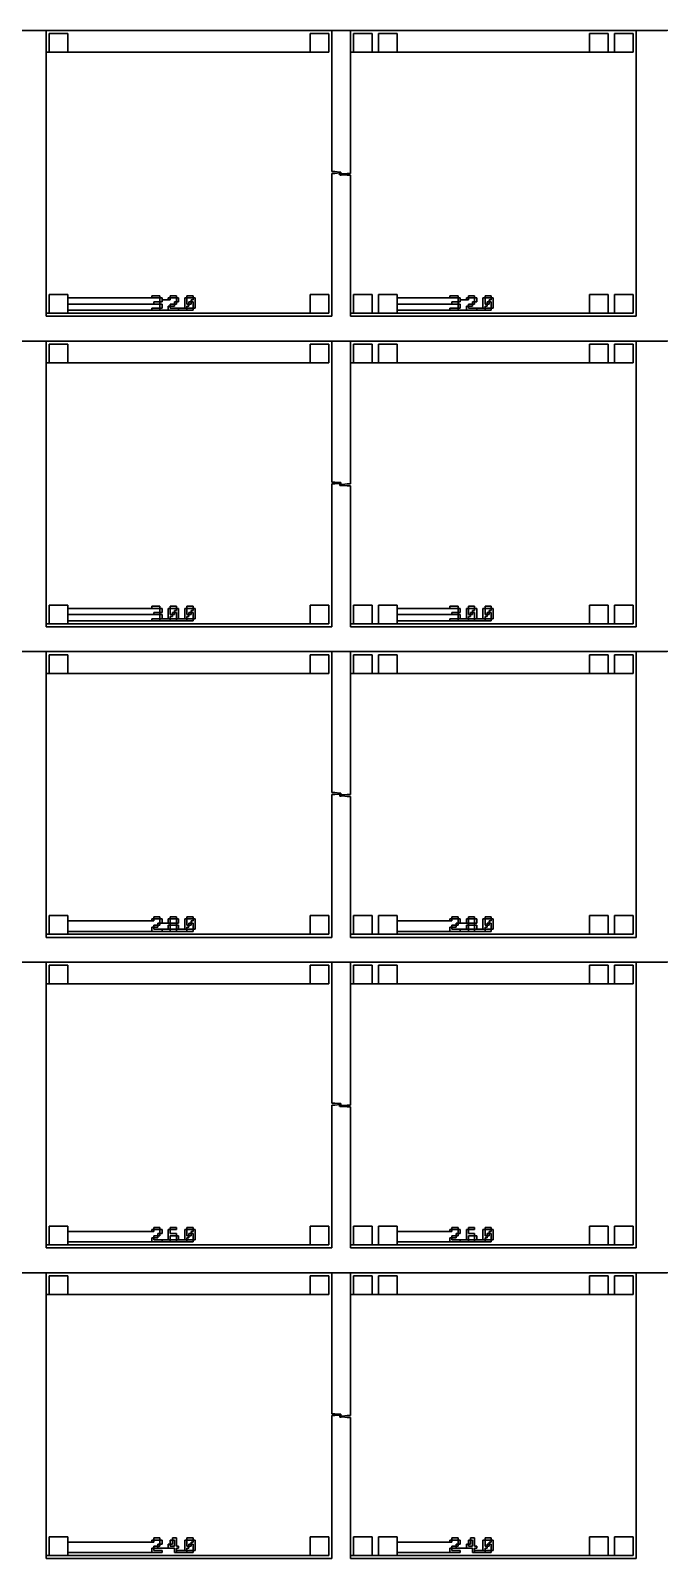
# Model space of a CAD drawing. Extents: x -10 to 10010, y -10 to 10010.
# Drawn here: x 2475 to 3488, y 5000 to 7460 of the extents above; entities that cross this region are included whole.
import ezdxf

# ---------------------------------------------------------------- set-up
doc = ezdxf.new("R2010")
doc.units = 0
for name, color, linetype in [('L100D0', 9, 'CONTINUOUS'), ('L5D0', 4, 'CONTINUOUS'), ('L6D0', 5, 'CONTINUOUS'), ('L7D0', 6, 'CONTINUOUS'), ('L8D0', 7, 'CONTINUOUS')]:
    doc.layers.add(name, color=color, linetype=linetype)

msp = doc.modelspace()

# ---------------------------------------------------------------- linework, layer by layer
at = {"layer": 'L100D0'}
for points in [[(8450, 7460), (1475, 7460)], [(2450, 7460), (2500, 7460), (2500, 7000), (2960, 7000), (2960, 7230), (2965, 7230), (2973, 7230.75), (2974.8, 7230.75), (2974.8, 7232.25), (2973, 7232.25), (2965, 7233), (2960, 7233), (2960, 7460), (2990, 7460), (2990, 7230), (2985, 7230), (2977, 7229.25), (2975.2, 7229.25), (2975.2, 7227.75), (2977, 7227.75), (2985, 7227), (2990, 7227), (2990, 7000), (3450, 7000), (3450, 7460), (3500, 7460)], [(8450, 6960), (1475, 6960)], [(2450, 6960), (2500, 6960), (2500, 6500), (2960, 6500), (2960, 6730), (2965, 6730), (2973, 6730.75), (2974.8, 6730.75), (2974.8, 6732.25), (2973, 6732.25), (2965, 6733), (2960, 6733), (2960, 6960), (2990, 6960), (2990, 6730), (2985, 6730), (2977, 6729.25), (2975.2, 6729.25), (2975.2, 6727.75), (2977, 6727.75), (2985, 6727), (2990, 6727), (2990, 6500), (3450, 6500), (3450, 6960), (3500, 6960)], [(8450, 6460), (1475, 6460)], [(2450, 6460), (2500, 6460), (2500, 6000), (2960, 6000), (2960, 6230), (2965, 6230), (2973, 6230.75), (2974.8, 6230.75), (2974.8, 6232.25), (2973, 6232.25), (2965, 6233), (2960, 6233), (2960, 6460), (2990, 6460), (2990, 6230), (2985, 6230), (2977, 6229.25), (2975.2, 6229.25), (2975.2, 6227.75), (2977, 6227.75), (2985, 6227), (2990, 6227), (2990, 6000), (3450, 6000), (3450, 6460), (3500, 6460)], [(8450, 5960), (1475, 5960)], [(2450, 5960), (2500, 5960), (2500, 5500), (2960, 5500), (2960, 5730), (2965, 5730), (2973, 5730.75), (2974.8, 5730.75), (2974.8, 5732.25), (2973, 5732.25), (2965, 5733), (2960, 5733), (2960, 5960), (2990, 5960), (2990, 5730), (2985, 5730), (2977, 5729.25), (2975.2, 5729.25), (2975.2, 5727.75), (2977, 5727.75), (2985, 5727), (2990, 5727), (2990, 5500), (3450, 5500), (3450, 5960), (3500, 5960)], [(8450, 5460), (1475, 5460)], [(2450, 5460), (2500, 5460), (2500, 5000), (2960, 5000), (2960, 5230), (2965, 5230), (2973, 5230.75), (2974.8, 5230.75), (2974.8, 5232.25), (2973, 5232.25), (2965, 5233), (2960, 5233), (2960, 5460), (2990, 5460), (2990, 5230), (2985, 5230), (2977, 5229.25), (2975.2, 5229.25), (2975.2, 5227.75), (2977, 5227.75), (2985, 5227), (2990, 5227), (2990, 5000), (3450, 5000), (3450, 5460), (3500, 5460)]]:
    msp.add_lwpolyline(points, dxfattribs=at)
for points in [[(2505, 7425), (2505, 7455), (2535, 7455), (2535, 7425)], [(2925, 7425), (2925, 7455), (2955, 7455), (2955, 7425)], [(2995, 7425), (2995, 7455), (3025, 7455), (3025, 7425)], [(3035, 7425), (3035, 7455), (3065, 7455), (3065, 7425)], [(3375, 7425), (3375, 7455), (3405, 7455), (3405, 7425)], [(3415, 7425), (3415, 7455), (3445, 7455), (3445, 7425)], [(2505, 7005), (2505, 7035), (2535, 7035), (2535, 7005)], [(2670, 7029.667), (2670, 7033), (2683.333, 7033), (2683.333, 7029.667)], [(2670, 7009.667), (2670, 7013), (2683.333, 7013), (2683.333, 7009.667)], [(2673.333, 7019.667), (2673.333, 7023), (2683.333, 7023), (2683.333, 7019.667)], [(2683.333, 7023), (2683.333, 7029.667), (2686.667, 7029.667), (2686.667, 7023)], [(2683.333, 7013), (2683.333, 7019.667), (2686.667, 7019.667), (2686.667, 7013)], [(2696.667, 7026.333), (2696.667, 7029.667), (2700, 7029.667), (2700, 7026.333)], [(2696.667, 7009.667), (2696.667, 7016.333), (2700, 7016.333), (2700, 7013), (2713.333, 7013), (2713.333, 7009.667)], [(2700, 7029.667), (2700, 7033), (2710, 7033), (2710, 7029.667)], [(2700, 7016.333), (2700, 7019.667), (2706.667, 7019.667), (2706.667, 7016.333)], [(2706.667, 7019.667), (2706.667, 7023), (2710, 7023), (2710, 7019.667)], [(2710, 7023), (2710, 7029.667), (2713.333, 7029.667), (2713.333, 7023)], [(2723.333, 7013), (2723.333, 7029.667), (2726.667, 7029.667), (2726.667, 7019.667), (2730, 7019.667), (2730, 7016.333), (2726.667, 7016.333), (2726.667, 7013)], [(2726.667, 7029.667), (2726.667, 7033), (2736.667, 7033), (2736.667, 7029.667)], [(2726.667, 7009.667), (2726.667, 7013), (2736.667, 7013), (2736.667, 7009.667)], [(2730, 7019.667), (2730, 7023), (2733.333, 7023), (2733.333, 7019.667)], [(2736.667, 7013), (2736.667, 7023), (2733.333, 7023), (2733.333, 7026.333), (2736.667, 7026.333), (2736.667, 7029.667), (2740, 7029.667), (2740, 7013)], [(2925, 7005), (2925, 7035), (2955, 7035), (2955, 7005)], [(2995, 7005), (2995, 7035), (3025, 7035), (3025, 7005)], [(3035, 7005), (3035, 7035), (3065, 7035), (3065, 7005)], [(3150, 7029.667), (3150, 7033), (3163.333, 7033), (3163.333, 7029.667)], [(3150, 7009.667), (3150, 7013), (3163.333, 7013), (3163.333, 7009.667)], [(3153.333, 7019.667), (3153.333, 7023), (3163.333, 7023), (3163.333, 7019.667)], [(3163.333, 7023), (3163.333, 7029.667), (3166.667, 7029.667), (3166.667, 7023)], [(3163.333, 7013), (3163.333, 7019.667), (3166.667, 7019.667), (3166.667, 7013)], [(3176.667, 7026.333), (3176.667, 7029.667), (3180, 7029.667), (3180, 7026.333)], [(3176.667, 7009.667), (3176.667, 7016.333), (3180, 7016.333), (3180, 7013), (3193.333, 7013), (3193.333, 7009.667)], [(3180, 7029.667), (3180, 7033), (3190, 7033), (3190, 7029.667)], [(3180, 7016.333), (3180, 7019.667), (3186.667, 7019.667), (3186.667, 7016.333)], [(3186.667, 7019.667), (3186.667, 7023), (3190, 7023), (3190, 7019.667)], [(3190, 7023), (3190, 7029.667), (3193.333, 7029.667), (3193.333, 7023)], [(3203.333, 7013), (3203.333, 7029.667), (3206.667, 7029.667), (3206.667, 7019.667), (3210, 7019.667), (3210, 7016.333), (3206.667, 7016.333), (3206.667, 7013)], [(3206.667, 7029.667), (3206.667, 7033), (3216.667, 7033), (3216.667, 7029.667)], [(3206.667, 7009.667), (3206.667, 7013), (3216.667, 7013), (3216.667, 7009.667)], [(3210, 7019.667), (3210, 7023), (3213.333, 7023), (3213.333, 7019.667)], [(3216.667, 7013), (3216.667, 7023), (3213.333, 7023), (3213.333, 7026.333), (3216.667, 7026.333), (3216.667, 7029.667), (3220, 7029.667), (3220, 7013)], [(3375, 7005), (3375, 7035), (3405, 7035), (3405, 7005)], [(3415, 7005), (3415, 7035), (3445, 7035), (3445, 7005)], [(2505, 6925), (2505, 6955), (2535, 6955), (2535, 6925)], [(2925, 6925), (2925, 6955), (2955, 6955), (2955, 6925)], [(2995, 6925), (2995, 6955), (3025, 6955), (3025, 6925)], [(3035, 6925), (3035, 6955), (3065, 6955), (3065, 6925)], [(3375, 6925), (3375, 6955), (3405, 6955), (3405, 6925)], [(3415, 6925), (3415, 6955), (3445, 6955), (3445, 6925)], [(2505, 6505), (2505, 6535), (2535, 6535), (2535, 6505)], [(2670, 6529.667), (2670, 6533), (2683.333, 6533), (2683.333, 6529.667)], [(2673.333, 6519.667), (2673.333, 6523), (2683.333, 6523), (2683.333, 6519.667)], [(2683.333, 6523), (2683.333, 6529.667), (2686.667, 6529.667), (2686.667, 6523)], [(2683.333, 6513), (2683.333, 6519.667), (2686.667, 6519.667), (2686.667, 6513)], [(2696.667, 6513), (2696.667, 6529.667), (2700, 6529.667), (2700, 6519.667), (2703.333, 6519.667), (2703.333, 6516.333), (2700, 6516.333), (2700, 6513)], [(2700, 6529.667), (2700, 6533), (2710, 6533), (2710, 6529.667)], [(2703.333, 6519.667), (2703.333, 6523), (2706.667, 6523), (2706.667, 6519.667)], [(2710, 6513), (2710, 6523), (2706.667, 6523), (2706.667, 6526.333), (2710, 6526.333), (2710, 6529.667), (2713.333, 6529.667), (2713.333, 6513)], [(2723.333, 6513), (2723.333, 6529.667), (2726.667, 6529.667), (2726.667, 6519.667), (2730, 6519.667), (2730, 6516.333), (2726.667, 6516.333), (2726.667, 6513)], [(2726.667, 6529.667), (2726.667, 6533), (2736.667, 6533), (2736.667, 6529.667)], [(2730, 6519.667), (2730, 6523), (2733.333, 6523), (2733.333, 6519.667)], [(2736.667, 6513), (2736.667, 6523), (2733.333, 6523), (2733.333, 6526.333), (2736.667, 6526.333), (2736.667, 6529.667), (2740, 6529.667), (2740, 6513)], [(2925, 6505), (2925, 6535), (2955, 6535), (2955, 6505)], [(2995, 6505), (2995, 6535), (3025, 6535), (3025, 6505)], [(3035, 6505), (3035, 6535), (3065, 6535), (3065, 6505)], [(3150, 6529.667), (3150, 6533), (3163.333, 6533), (3163.333, 6529.667)], [(3153.333, 6519.667), (3153.333, 6523), (3163.333, 6523), (3163.333, 6519.667)], [(3163.333, 6523), (3163.333, 6529.667), (3166.667, 6529.667), (3166.667, 6523)], [(3163.333, 6513), (3163.333, 6519.667), (3166.667, 6519.667), (3166.667, 6513)], [(3176.667, 6513), (3176.667, 6529.667), (3180, 6529.667), (3180, 6519.667), (3183.333, 6519.667), (3183.333, 6516.333), (3180, 6516.333), (3180, 6513)], [(3180, 6529.667), (3180, 6533), (3190, 6533), (3190, 6529.667)], [(3183.333, 6519.667), (3183.333, 6523), (3186.667, 6523), (3186.667, 6519.667)], [(3190, 6513), (3190, 6523), (3186.667, 6523), (3186.667, 6526.333), (3190, 6526.333), (3190, 6529.667), (3193.333, 6529.667), (3193.333, 6513)], [(3203.333, 6513), (3203.333, 6529.667), (3206.667, 6529.667), (3206.667, 6519.667), (3210, 6519.667), (3210, 6516.333), (3206.667, 6516.333), (3206.667, 6513)], [(3206.667, 6529.667), (3206.667, 6533), (3216.667, 6533), (3216.667, 6529.667)], [(3210, 6519.667), (3210, 6523), (3213.333, 6523), (3213.333, 6519.667)], [(3216.667, 6513), (3216.667, 6523), (3213.333, 6523), (3213.333, 6526.333), (3216.667, 6526.333), (3216.667, 6529.667), (3220, 6529.667), (3220, 6513)], [(3375, 6505), (3375, 6535), (3405, 6535), (3405, 6505)], [(3415, 6505), (3415, 6535), (3445, 6535), (3445, 6505)], [(2670, 6509.667), (2670, 6513), (2683.333, 6513), (2683.333, 6509.667)], [(2700, 6509.667), (2700, 6513), (2710, 6513), (2710, 6509.667)], [(2726.667, 6509.667), (2726.667, 6513), (2736.667, 6513), (2736.667, 6509.667)], [(3150, 6509.667), (3150, 6513), (3163.333, 6513), (3163.333, 6509.667)], [(3180, 6509.667), (3180, 6513), (3190, 6513), (3190, 6509.667)], [(3206.667, 6509.667), (3206.667, 6513), (3216.667, 6513), (3216.667, 6509.667)], [(2505, 6425), (2505, 6455), (2535, 6455), (2535, 6425)], [(2925, 6425), (2925, 6455), (2955, 6455), (2955, 6425)], [(2995, 6425), (2995, 6455), (3025, 6455), (3025, 6425)], [(3035, 6425), (3035, 6455), (3065, 6455), (3065, 6425)], [(3375, 6425), (3375, 6455), (3405, 6455), (3405, 6425)], [(3415, 6425), (3415, 6455), (3445, 6455), (3445, 6425)], [(2505, 6005), (2505, 6035), (2535, 6035), (2535, 6005)], [(2670, 6026.333), (2670, 6029.667), (2673.333, 6029.667), (2673.333, 6026.333)], [(2673.333, 6029.667), (2673.333, 6033), (2683.333, 6033), (2683.333, 6029.667)], [(2683.333, 6023), (2683.333, 6029.667), (2686.667, 6029.667), (2686.667, 6023)], [(2696.667, 6023), (2696.667, 6029.667), (2700, 6029.667), (2700, 6023)], [(2700, 6029.667), (2700, 6033), (2710, 6033), (2710, 6029.667)], [(2710, 6023), (2710, 6029.667), (2713.333, 6029.667), (2713.333, 6023)], [(2723.333, 6013), (2723.333, 6029.667), (2726.667, 6029.667), (2726.667, 6019.667), (2730, 6019.667), (2730, 6016.333), (2726.667, 6016.333), (2726.667, 6013)], [(2726.667, 6029.667), (2726.667, 6033), (2736.667, 6033), (2736.667, 6029.667)], [(2736.667, 6013), (2736.667, 6023), (2733.333, 6023), (2733.333, 6026.333), (2736.667, 6026.333), (2736.667, 6029.667), (2740, 6029.667), (2740, 6013)], [(2925, 6005), (2925, 6035), (2955, 6035), (2955, 6005)], [(2995, 6005), (2995, 6035), (3025, 6035), (3025, 6005)], [(3035, 6005), (3035, 6035), (3065, 6035), (3065, 6005)], [(3150, 6026.333), (3150, 6029.667), (3153.333, 6029.667), (3153.333, 6026.333)], [(3153.333, 6029.667), (3153.333, 6033), (3163.333, 6033), (3163.333, 6029.667)], [(3163.333, 6023), (3163.333, 6029.667), (3166.667, 6029.667), (3166.667, 6023)], [(3176.667, 6023), (3176.667, 6029.667), (3180, 6029.667), (3180, 6023)], [(3180, 6029.667), (3180, 6033), (3190, 6033), (3190, 6029.667)], [(3190, 6023), (3190, 6029.667), (3193.333, 6029.667), (3193.333, 6023)], [(3203.333, 6013), (3203.333, 6029.667), (3206.667, 6029.667), (3206.667, 6019.667), (3210, 6019.667), (3210, 6016.333), (3206.667, 6016.333), (3206.667, 6013)], [(3206.667, 6029.667), (3206.667, 6033), (3216.667, 6033), (3216.667, 6029.667)], [(3216.667, 6013), (3216.667, 6023), (3213.333, 6023), (3213.333, 6026.333), (3216.667, 6026.333), (3216.667, 6029.667), (3220, 6029.667), (3220, 6013)], [(3375, 6005), (3375, 6035), (3405, 6035), (3405, 6005)], [(3415, 6005), (3415, 6035), (3445, 6035), (3445, 6005)], [(2670, 6009.667), (2670, 6016.333), (2673.333, 6016.333), (2673.333, 6013), (2686.667, 6013), (2686.667, 6009.667)], [(2673.333, 6016.333), (2673.333, 6019.667), (2680, 6019.667), (2680, 6016.333)], [(2680, 6019.667), (2680, 6023), (2683.333, 6023), (2683.333, 6019.667)], [(2696.667, 6013), (2696.667, 6019.667), (2700, 6019.667), (2700, 6013)], [(2700, 6019.667), (2700, 6023), (2710, 6023), (2710, 6019.667)], [(2700, 6009.667), (2700, 6013), (2710, 6013), (2710, 6009.667)], [(2710, 6013), (2710, 6019.667), (2713.333, 6019.667), (2713.333, 6013)], [(2726.667, 6009.667), (2726.667, 6013), (2736.667, 6013), (2736.667, 6009.667)], [(2730, 6019.667), (2730, 6023), (2733.333, 6023), (2733.333, 6019.667)], [(3150, 6009.667), (3150, 6016.333), (3153.333, 6016.333), (3153.333, 6013), (3166.667, 6013), (3166.667, 6009.667)], [(3153.333, 6016.333), (3153.333, 6019.667), (3160, 6019.667), (3160, 6016.333)], [(3160, 6019.667), (3160, 6023), (3163.333, 6023), (3163.333, 6019.667)], [(3176.667, 6013), (3176.667, 6019.667), (3180, 6019.667), (3180, 6013)], [(3180, 6019.667), (3180, 6023), (3190, 6023), (3190, 6019.667)], [(3180, 6009.667), (3180, 6013), (3190, 6013), (3190, 6009.667)], [(3190, 6013), (3190, 6019.667), (3193.333, 6019.667), (3193.333, 6013)], [(3206.667, 6009.667), (3206.667, 6013), (3216.667, 6013), (3216.667, 6009.667)], [(3210, 6019.667), (3210, 6023), (3213.333, 6023), (3213.333, 6019.667)], [(2505, 5925), (2505, 5955), (2535, 5955), (2535, 5925)], [(2925, 5925), (2925, 5955), (2955, 5955), (2955, 5925)], [(2995, 5925), (2995, 5955), (3025, 5955), (3025, 5925)], [(3035, 5925), (3035, 5955), (3065, 5955), (3065, 5925)], [(3375, 5925), (3375, 5955), (3405, 5955), (3405, 5925)], [(3415, 5925), (3415, 5955), (3445, 5955), (3445, 5925)], [(2505, 5505), (2505, 5535), (2535, 5535), (2535, 5505)], [(2925, 5505), (2925, 5535), (2955, 5535), (2955, 5505)], [(2995, 5505), (2995, 5535), (3025, 5535), (3025, 5505)], [(3035, 5505), (3035, 5535), (3065, 5535), (3065, 5505)], [(3375, 5505), (3375, 5535), (3405, 5535), (3405, 5505)], [(3415, 5505), (3415, 5535), (3445, 5535), (3445, 5505)], [(2670, 5526.333), (2670, 5529.667), (2673.333, 5529.667), (2673.333, 5526.333)], [(2670, 5509.667), (2670, 5516.333), (2673.333, 5516.333), (2673.333, 5513), (2686.667, 5513), (2686.667, 5509.667)], [(2673.333, 5529.667), (2673.333, 5533), (2683.333, 5533), (2683.333, 5529.667)], [(2673.333, 5516.333), (2673.333, 5519.667), (2680, 5519.667), (2680, 5516.333)], [(2680, 5519.667), (2680, 5523), (2683.333, 5523), (2683.333, 5519.667)], [(2683.333, 5523), (2683.333, 5529.667), (2686.667, 5529.667), (2686.667, 5523)], [(2696.667, 5513), (2696.667, 5529.667), (2700, 5529.667), (2700, 5523), (2710, 5523), (2710, 5519.667), (2700, 5519.667), (2700, 5513)], [(2700, 5529.667), (2700, 5533), (2710, 5533), (2710, 5529.667)], [(2700, 5509.667), (2700, 5513), (2710, 5513), (2710, 5509.667)], [(2710, 5513), (2710, 5519.667), (2713.333, 5519.667), (2713.333, 5513)], [(2723.333, 5513), (2723.333, 5529.667), (2726.667, 5529.667), (2726.667, 5519.667), (2730, 5519.667), (2730, 5516.333), (2726.667, 5516.333), (2726.667, 5513)], [(2726.667, 5529.667), (2726.667, 5533), (2736.667, 5533), (2736.667, 5529.667)], [(2726.667, 5509.667), (2726.667, 5513), (2736.667, 5513), (2736.667, 5509.667)], [(2730, 5519.667), (2730, 5523), (2733.333, 5523), (2733.333, 5519.667)], [(2736.667, 5513), (2736.667, 5523), (2733.333, 5523), (2733.333, 5526.333), (2736.667, 5526.333), (2736.667, 5529.667), (2740, 5529.667), (2740, 5513)], [(3150, 5526.333), (3150, 5529.667), (3153.333, 5529.667), (3153.333, 5526.333)], [(3150, 5509.667), (3150, 5516.333), (3153.333, 5516.333), (3153.333, 5513), (3166.667, 5513), (3166.667, 5509.667)], [(3153.333, 5529.667), (3153.333, 5533), (3163.333, 5533), (3163.333, 5529.667)], [(3153.333, 5516.333), (3153.333, 5519.667), (3160, 5519.667), (3160, 5516.333)], [(3160, 5519.667), (3160, 5523), (3163.333, 5523), (3163.333, 5519.667)], [(3163.333, 5523), (3163.333, 5529.667), (3166.667, 5529.667), (3166.667, 5523)], [(3176.667, 5513), (3176.667, 5529.667), (3180, 5529.667), (3180, 5523), (3190, 5523), (3190, 5519.667), (3180, 5519.667), (3180, 5513)], [(3180, 5529.667), (3180, 5533), (3190, 5533), (3190, 5529.667)], [(3180, 5509.667), (3180, 5513), (3190, 5513), (3190, 5509.667)], [(3190, 5513), (3190, 5519.667), (3193.333, 5519.667), (3193.333, 5513)], [(3203.333, 5513), (3203.333, 5529.667), (3206.667, 5529.667), (3206.667, 5519.667), (3210, 5519.667), (3210, 5516.333), (3206.667, 5516.333), (3206.667, 5513)], [(3206.667, 5529.667), (3206.667, 5533), (3216.667, 5533), (3216.667, 5529.667)], [(3206.667, 5509.667), (3206.667, 5513), (3216.667, 5513), (3216.667, 5509.667)], [(3210, 5519.667), (3210, 5523), (3213.333, 5523), (3213.333, 5519.667)], [(3216.667, 5513), (3216.667, 5523), (3213.333, 5523), (3213.333, 5526.333), (3216.667, 5526.333), (3216.667, 5529.667), (3220, 5529.667), (3220, 5513)], [(2505, 5425), (2505, 5455), (2535, 5455), (2535, 5425)], [(2925, 5425), (2925, 5455), (2955, 5455), (2955, 5425)], [(2995, 5425), (2995, 5455), (3025, 5455), (3025, 5425)], [(3035, 5425), (3035, 5455), (3065, 5455), (3065, 5425)], [(3375, 5425), (3375, 5455), (3405, 5455), (3405, 5425)], [(3415, 5425), (3415, 5455), (3445, 5455), (3445, 5425)], [(2505, 5005), (2505, 5035), (2535, 5035), (2535, 5005)], [(2670, 5026.333), (2670, 5029.667), (2673.333, 5029.667), (2673.333, 5026.333)], [(2673.333, 5029.667), (2673.333, 5033), (2683.333, 5033), (2683.333, 5029.667)], [(2673.333, 5016.333), (2673.333, 5019.667), (2680, 5019.667), (2680, 5016.333)], [(2680, 5019.667), (2680, 5023), (2683.333, 5023), (2683.333, 5019.667)], [(2683.333, 5023), (2683.333, 5029.667), (2686.667, 5029.667), (2686.667, 5023)], [(2706.667, 5009.667), (2706.667, 5016.333), (2696.667, 5016.333), (2696.667, 5023), (2700, 5023), (2700, 5019.667), (2706.667, 5019.667), (2706.667, 5029.667), (2703.333, 5029.667), (2703.333, 5033), (2710, 5033), (2710, 5019.667), (2713.333, 5019.667), (2713.333, 5016.333), (2710, 5016.333), (2710, 5009.667)], [(2700, 5023), (2700, 5029.667), (2703.333, 5029.667), (2703.333, 5023)], [(2723.333, 5013), (2723.333, 5029.667), (2726.667, 5029.667), (2726.667, 5019.667), (2730, 5019.667), (2730, 5016.333), (2726.667, 5016.333), (2726.667, 5013)], [(2726.667, 5029.667), (2726.667, 5033), (2736.667, 5033), (2736.667, 5029.667)], [(2730, 5019.667), (2730, 5023), (2733.333, 5023), (2733.333, 5019.667)], [(2736.667, 5013), (2736.667, 5023), (2733.333, 5023), (2733.333, 5026.333), (2736.667, 5026.333), (2736.667, 5029.667), (2740, 5029.667), (2740, 5013)], [(2925, 5005), (2925, 5035), (2955, 5035), (2955, 5005)], [(2995, 5005), (2995, 5035), (3025, 5035), (3025, 5005)], [(3035, 5005), (3035, 5035), (3065, 5035), (3065, 5005)], [(3150, 5026.333), (3150, 5029.667), (3153.333, 5029.667), (3153.333, 5026.333)], [(3153.333, 5029.667), (3153.333, 5033), (3163.333, 5033), (3163.333, 5029.667)], [(3153.333, 5016.333), (3153.333, 5019.667), (3160, 5019.667), (3160, 5016.333)], [(3160, 5019.667), (3160, 5023), (3163.333, 5023), (3163.333, 5019.667)], [(3163.333, 5023), (3163.333, 5029.667), (3166.667, 5029.667), (3166.667, 5023)], [(3186.667, 5009.667), (3186.667, 5016.333), (3176.667, 5016.333), (3176.667, 5023), (3180, 5023), (3180, 5019.667), (3186.667, 5019.667), (3186.667, 5029.667), (3183.333, 5029.667), (3183.333, 5033), (3190, 5033), (3190, 5019.667), (3193.333, 5019.667), (3193.333, 5016.333), (3190, 5016.333), (3190, 5009.667)], [(3180, 5023), (3180, 5029.667), (3183.333, 5029.667), (3183.333, 5023)], [(3203.333, 5013), (3203.333, 5029.667), (3206.667, 5029.667), (3206.667, 5019.667), (3210, 5019.667), (3210, 5016.333), (3206.667, 5016.333), (3206.667, 5013)], [(3206.667, 5029.667), (3206.667, 5033), (3216.667, 5033), (3216.667, 5029.667)], [(3210, 5019.667), (3210, 5023), (3213.333, 5023), (3213.333, 5019.667)], [(3216.667, 5013), (3216.667, 5023), (3213.333, 5023), (3213.333, 5026.333), (3216.667, 5026.333), (3216.667, 5029.667), (3220, 5029.667), (3220, 5013)], [(3375, 5005), (3375, 5035), (3405, 5035), (3405, 5005)], [(3415, 5005), (3415, 5035), (3445, 5035), (3445, 5005)], [(2670, 5009.667), (2670, 5016.333), (2673.333, 5016.333), (2673.333, 5013), (2686.667, 5013), (2686.667, 5009.667)], [(2726.667, 5009.667), (2726.667, 5013), (2736.667, 5013), (2736.667, 5009.667)], [(3150, 5009.667), (3150, 5016.333), (3153.333, 5016.333), (3153.333, 5013), (3166.667, 5013), (3166.667, 5009.667)], [(3206.667, 5009.667), (3206.667, 5013), (3216.667, 5013), (3216.667, 5009.667)]]:
    msp.add_lwpolyline(points, close=True, dxfattribs=at)
at = {"layer": 'L5D0'}
for points in [[(2500, 7000), (2500, 7005), (2505, 7005), (2535, 7005), (2925, 7005), (2955, 7005), (2955, 7035), (2925, 7035), (2925, 7005), (2535, 7005), (2535, 7009.667), (2670, 7009.667), (2683.333, 7009.667), (2696.667, 7009.667), (2713.333, 7009.667), (2726.667, 7009.667), (2736.667, 7009.667), (2736.667, 7013), (2726.667, 7013), (2726.667, 7009.667), (2713.333, 7009.667), (2713.333, 7013), (2700, 7013), (2723.333, 7013), (2726.667, 7013), (2726.667, 7016.333), (2730, 7016.333), (2730, 7019.667), (2726.667, 7019.667), (2730, 7019.667), (2733.333, 7019.667), (2733.333, 7023), (2736.667, 7023), (2736.667, 7013), (2740, 7013), (2740, 7029.667), (2736.667, 7029.667), (2736.667, 7026.333), (2733.333, 7026.333), (2733.333, 7023), (2730, 7023), (2730, 7019.667), (2726.667, 7019.667), (2726.667, 7029.667), (2736.667, 7029.667), (2736.667, 7033), (2726.667, 7033), (2726.667, 7029.667), (2723.333, 7029.667), (2723.333, 7013), (2700, 7013), (2700, 7016.333), (2706.667, 7016.333), (2706.667, 7019.667), (2710, 7019.667), (2710, 7023), (2713.333, 7023), (2713.333, 7029.667), (2710, 7029.667), (2710, 7023), (2706.667, 7023), (2706.667, 7019.667), (2700, 7019.667), (2700, 7016.333), (2696.667, 7016.333), (2696.667, 7009.667), (2683.333, 7009.667), (2683.333, 7013), (2686.667, 7013), (2686.667, 7019.667), (2683.333, 7019.667), (2683.333, 7013), (2670, 7013), (2670, 7009.667), (2535, 7009.667), (2535, 7019.667), (2673.333, 7019.667), (2683.333, 7019.667), (2683.333, 7023), (2686.667, 7023), (2686.667, 7026.333), (2696.667, 7026.333), (2700, 7026.333), (2700, 7029.667), (2710, 7029.667), (2710, 7033), (2700, 7033), (2700, 7029.667), (2696.667, 7029.667), (2696.667, 7026.333), (2686.667, 7026.333), (2686.667, 7029.667), (2683.333, 7029.667), (2683.333, 7023), (2673.333, 7023), (2673.333, 7019.667), (2535, 7019.667), (2535, 7029.667), (2670, 7029.667), (2683.333, 7029.667), (2683.333, 7033), (2670, 7033), (2670, 7029.667), (2535, 7029.667), (2535, 7035), (2505, 7035), (2505, 7005), (2500, 7005), (2500, 7425), (2505, 7425), (2535, 7425), (2925, 7425), (2955, 7425), (2955, 7455), (2925, 7455), (2925, 7425), (2535, 7425), (2535, 7455), (2505, 7455), (2505, 7425), (2500, 7425), (2500, 7460), (2960, 7460), (2960, 7233), (2965, 7233), (2973, 7232.25), (2974.8, 7232.25), (2974.8, 7230.75), (2973, 7230.75), (2965, 7230), (2960, 7230), (2960, 7000)], [(2990, 7000), (2990, 7005), (2995, 7005), (3025, 7005), (3035, 7005), (3065, 7005), (3375, 7005), (3405, 7005), (3415, 7005), (3445, 7005), (3445, 7035), (3415, 7035), (3415, 7005), (3405, 7005), (3405, 7035), (3375, 7035), (3375, 7005), (3065, 7005), (3065, 7009.667), (3150, 7009.667), (3163.333, 7009.667), (3176.667, 7009.667), (3193.333, 7009.667), (3206.667, 7009.667), (3216.667, 7009.667), (3216.667, 7013), (3206.667, 7013), (3206.667, 7009.667), (3193.333, 7009.667), (3193.333, 7013), (3180, 7013), (3203.333, 7013), (3206.667, 7013), (3206.667, 7016.333), (3210, 7016.333), (3210, 7019.667), (3206.667, 7019.667), (3210, 7019.667), (3213.333, 7019.667), (3213.333, 7023), (3216.667, 7023), (3216.667, 7013), (3220, 7013), (3220, 7029.667), (3216.667, 7029.667), (3216.667, 7026.333), (3213.333, 7026.333), (3213.333, 7023), (3210, 7023), (3210, 7019.667), (3206.667, 7019.667), (3206.667, 7029.667), (3216.667, 7029.667), (3216.667, 7033), (3206.667, 7033), (3206.667, 7029.667), (3203.333, 7029.667), (3203.333, 7013), (3180, 7013), (3180, 7016.333), (3186.667, 7016.333), (3186.667, 7019.667), (3190, 7019.667), (3190, 7023), (3193.333, 7023), (3193.333, 7029.667), (3190, 7029.667), (3190, 7023), (3186.667, 7023), (3186.667, 7019.667), (3180, 7019.667), (3180, 7016.333), (3176.667, 7016.333), (3176.667, 7009.667), (3163.333, 7009.667), (3163.333, 7013), (3166.667, 7013), (3166.667, 7019.667), (3163.333, 7019.667), (3163.333, 7013), (3150, 7013), (3150, 7009.667), (3065, 7009.667), (3065, 7019.667), (3153.333, 7019.667), (3163.333, 7019.667), (3163.333, 7023), (3166.667, 7023), (3166.667, 7026.333), (3176.667, 7026.333), (3180, 7026.333), (3180, 7029.667), (3190, 7029.667), (3190, 7033), (3180, 7033), (3180, 7029.667), (3176.667, 7029.667), (3176.667, 7026.333), (3166.667, 7026.333), (3166.667, 7029.667), (3163.333, 7029.667), (3163.333, 7023), (3153.333, 7023), (3153.333, 7019.667), (3065, 7019.667), (3065, 7029.667), (3150, 7029.667), (3163.333, 7029.667), (3163.333, 7033), (3150, 7033), (3150, 7029.667), (3065, 7029.667), (3065, 7035), (3035, 7035), (3035, 7005), (3025, 7005), (3025, 7035), (2995, 7035), (2995, 7005), (2990, 7005), (2990, 7227), (2985, 7227), (2977, 7227.75), (2975.2, 7227.75), (2975.2, 7229.25), (2977, 7229.25), (2985, 7230), (2990, 7230), (2990, 7425), (2995, 7425), (3025, 7425), (3035, 7425), (3065, 7425), (3375, 7425), (3405, 7425), (3415, 7425), (3445, 7425), (3445, 7455), (3415, 7455), (3415, 7425), (3405, 7425), (3405, 7455), (3375, 7455), (3375, 7425), (3065, 7425), (3065, 7455), (3035, 7455), (3035, 7425), (3025, 7425), (3025, 7455), (2995, 7455), (2995, 7425), (2990, 7425), (2990, 7460), (3450, 7460), (3450, 7000)], [(2500, 6500), (2500, 6505), (2505, 6505), (2535, 6505), (2925, 6505), (2955, 6505), (2955, 6535), (2925, 6535), (2925, 6505), (2535, 6505), (2535, 6509.667), (2670, 6509.667), (2683.333, 6509.667), (2700, 6509.667), (2710, 6509.667), (2726.667, 6509.667), (2736.667, 6509.667), (2736.667, 6513), (2726.667, 6513), (2726.667, 6509.667), (2710, 6509.667), (2710, 6513), (2700, 6513), (2700, 6509.667), (2683.333, 6509.667), (2683.333, 6513), (2686.667, 6513), (2696.667, 6513), (2700, 6513), (2700, 6516.333), (2703.333, 6516.333), (2703.333, 6519.667), (2700, 6519.667), (2703.333, 6519.667), (2706.667, 6519.667), (2706.667, 6523), (2710, 6523), (2710, 6513), (2713.333, 6513), (2723.333, 6513), (2726.667, 6513), (2726.667, 6516.333), (2730, 6516.333), (2730, 6519.667), (2726.667, 6519.667), (2730, 6519.667), (2733.333, 6519.667), (2733.333, 6523), (2736.667, 6523), (2736.667, 6513), (2740, 6513), (2740, 6529.667), (2736.667, 6529.667), (2736.667, 6526.333), (2733.333, 6526.333), (2733.333, 6523), (2730, 6523), (2730, 6519.667), (2726.667, 6519.667), (2726.667, 6529.667), (2736.667, 6529.667), (2736.667, 6533), (2726.667, 6533), (2726.667, 6529.667), (2723.333, 6529.667), (2723.333, 6513), (2713.333, 6513), (2713.333, 6529.667), (2710, 6529.667), (2710, 6526.333), (2706.667, 6526.333), (2706.667, 6523), (2703.333, 6523), (2703.333, 6519.667), (2700, 6519.667), (2700, 6529.667), (2710, 6529.667), (2710, 6533), (2700, 6533), (2700, 6529.667), (2696.667, 6529.667), (2696.667, 6513), (2686.667, 6513), (2686.667, 6519.667), (2683.333, 6519.667), (2683.333, 6513), (2670, 6513), (2670, 6509.667), (2535, 6509.667), (2535, 6519.667), (2673.333, 6519.667), (2683.333, 6519.667), (2683.333, 6523), (2686.667, 6523), (2686.667, 6529.667), (2683.333, 6529.667), (2683.333, 6523), (2673.333, 6523), (2673.333, 6519.667), (2535, 6519.667), (2535, 6529.667), (2670, 6529.667), (2683.333, 6529.667), (2683.333, 6533), (2670, 6533), (2670, 6529.667), (2535, 6529.667), (2535, 6535), (2505, 6535), (2505, 6505), (2500, 6505), (2500, 6925), (2505, 6925), (2535, 6925), (2925, 6925), (2955, 6925), (2955, 6955), (2925, 6955), (2925, 6925), (2535, 6925), (2535, 6955), (2505, 6955), (2505, 6925), (2500, 6925), (2500, 6960), (2960, 6960), (2960, 6733), (2965, 6733), (2973, 6732.25), (2974.8, 6732.25), (2974.8, 6730.75), (2973, 6730.75), (2965, 6730), (2960, 6730), (2960, 6500)], [(2990, 6500), (2990, 6505), (2995, 6505), (3025, 6505), (3035, 6505), (3065, 6505), (3375, 6505), (3405, 6505), (3415, 6505), (3445, 6505), (3445, 6535), (3415, 6535), (3415, 6505), (3405, 6505), (3405, 6535), (3375, 6535), (3375, 6505), (3065, 6505), (3065, 6509.667), (3150, 6509.667), (3163.333, 6509.667), (3180, 6509.667), (3190, 6509.667), (3206.667, 6509.667), (3216.667, 6509.667), (3216.667, 6513), (3206.667, 6513), (3206.667, 6509.667), (3190, 6509.667), (3190, 6513), (3180, 6513), (3180, 6509.667), (3163.333, 6509.667), (3163.333, 6513), (3166.667, 6513), (3176.667, 6513), (3180, 6513), (3180, 6516.333), (3183.333, 6516.333), (3183.333, 6519.667), (3180, 6519.667), (3183.333, 6519.667), (3186.667, 6519.667), (3186.667, 6523), (3190, 6523), (3190, 6513), (3193.333, 6513), (3203.333, 6513), (3206.667, 6513), (3206.667, 6516.333), (3210, 6516.333), (3210, 6519.667), (3206.667, 6519.667), (3210, 6519.667), (3213.333, 6519.667), (3213.333, 6523), (3216.667, 6523), (3216.667, 6513), (3220, 6513), (3220, 6529.667), (3216.667, 6529.667), (3216.667, 6526.333), (3213.333, 6526.333), (3213.333, 6523), (3210, 6523), (3210, 6519.667), (3206.667, 6519.667), (3206.667, 6529.667), (3216.667, 6529.667), (3216.667, 6533), (3206.667, 6533), (3206.667, 6529.667), (3203.333, 6529.667), (3203.333, 6513), (3193.333, 6513), (3193.333, 6529.667), (3190, 6529.667), (3190, 6526.333), (3186.667, 6526.333), (3186.667, 6523), (3183.333, 6523), (3183.333, 6519.667), (3180, 6519.667), (3180, 6529.667), (3190, 6529.667), (3190, 6533), (3180, 6533), (3180, 6529.667), (3176.667, 6529.667), (3176.667, 6513), (3166.667, 6513), (3166.667, 6519.667), (3163.333, 6519.667), (3163.333, 6513), (3150, 6513), (3150, 6509.667), (3065, 6509.667), (3065, 6519.667), (3153.333, 6519.667), (3163.333, 6519.667), (3163.333, 6523), (3166.667, 6523), (3166.667, 6529.667), (3163.333, 6529.667), (3163.333, 6523), (3153.333, 6523), (3153.333, 6519.667), (3065, 6519.667), (3065, 6529.667), (3150, 6529.667), (3163.333, 6529.667), (3163.333, 6533), (3150, 6533), (3150, 6529.667), (3065, 6529.667), (3065, 6535), (3035, 6535), (3035, 6505), (3025, 6505), (3025, 6535), (2995, 6535), (2995, 6505), (2990, 6505), (2990, 6727), (2985, 6727), (2977, 6727.75), (2975.2, 6727.75), (2975.2, 6729.25), (2977, 6729.25), (2985, 6730), (2990, 6730), (2990, 6925), (2995, 6925), (3025, 6925), (3035, 6925), (3065, 6925), (3375, 6925), (3405, 6925), (3415, 6925), (3445, 6925), (3445, 6955), (3415, 6955), (3415, 6925), (3405, 6925), (3405, 6955), (3375, 6955), (3375, 6925), (3065, 6925), (3065, 6955), (3035, 6955), (3035, 6925), (3025, 6925), (3025, 6955), (2995, 6955), (2995, 6925), (2990, 6925), (2990, 6960), (3450, 6960), (3450, 6500)], [(2500, 6000), (2500, 6005), (2505, 6005), (2535, 6005), (2925, 6005), (2955, 6005), (2955, 6035), (2925, 6035), (2925, 6005), (2535, 6005), (2535, 6009.667), (2670, 6009.667), (2686.667, 6009.667), (2700, 6009.667), (2710, 6009.667), (2726.667, 6009.667), (2736.667, 6009.667), (2736.667, 6013), (2726.667, 6013), (2726.667, 6009.667), (2710, 6009.667), (2710, 6013), (2700, 6013), (2700, 6009.667), (2686.667, 6009.667), (2686.667, 6013), (2673.333, 6013), (2696.667, 6013), (2700, 6013), (2710, 6013), (2713.333, 6013), (2723.333, 6013), (2726.667, 6013), (2726.667, 6016.333), (2730, 6016.333), (2730, 6019.667), (2726.667, 6019.667), (2730, 6019.667), (2733.333, 6019.667), (2733.333, 6023), (2736.667, 6023), (2736.667, 6013), (2740, 6013), (2740, 6029.667), (2736.667, 6029.667), (2736.667, 6026.333), (2733.333, 6026.333), (2733.333, 6023), (2730, 6023), (2730, 6019.667), (2726.667, 6019.667), (2726.667, 6029.667), (2736.667, 6029.667), (2736.667, 6033), (2726.667, 6033), (2726.667, 6029.667), (2723.333, 6029.667), (2723.333, 6013), (2713.333, 6013), (2713.333, 6019.667), (2710, 6019.667), (2710, 6013), (2700, 6013), (2700, 6019.667), (2710, 6019.667), (2710, 6023), (2700, 6023), (2700, 6019.667), (2696.667, 6019.667), (2696.667, 6013), (2673.333, 6013), (2673.333, 6016.333), (2680, 6016.333), (2680, 6019.667), (2683.333, 6019.667), (2683.333, 6023), (2686.667, 6023), (2696.667, 6023), (2700, 6023), (2710, 6023), (2713.333, 6023), (2713.333, 6029.667), (2710, 6029.667), (2710, 6023), (2700, 6023), (2700, 6029.667), (2710, 6029.667), (2710, 6033), (2700, 6033), (2700, 6029.667), (2696.667, 6029.667), (2696.667, 6023), (2686.667, 6023), (2686.667, 6029.667), (2683.333, 6029.667), (2683.333, 6023), (2680, 6023), (2680, 6019.667), (2673.333, 6019.667), (2673.333, 6016.333), (2670, 6016.333), (2670, 6009.667), (2535, 6009.667), (2535, 6026.333), (2670, 6026.333), (2673.333, 6026.333), (2673.333, 6029.667), (2683.333, 6029.667), (2683.333, 6033), (2673.333, 6033), (2673.333, 6029.667), (2670, 6029.667), (2670, 6026.333), (2535, 6026.333), (2535, 6035), (2505, 6035), (2505, 6005), (2500, 6005), (2500, 6425), (2505, 6425), (2535, 6425), (2925, 6425), (2955, 6425), (2955, 6455), (2925, 6455), (2925, 6425), (2535, 6425), (2535, 6455), (2505, 6455), (2505, 6425), (2500, 6425), (2500, 6460), (2960, 6460), (2960, 6233), (2965, 6233), (2973, 6232.25), (2974.8, 6232.25), (2974.8, 6230.75), (2973, 6230.75), (2965, 6230), (2960, 6230), (2960, 6000)], [(2990, 6000), (2990, 6005), (2995, 6005), (3025, 6005), (3035, 6005), (3065, 6005), (3375, 6005), (3405, 6005), (3415, 6005), (3445, 6005), (3445, 6035), (3415, 6035), (3415, 6005), (3405, 6005), (3405, 6035), (3375, 6035), (3375, 6005), (3065, 6005), (3065, 6009.667), (3150, 6009.667), (3166.667, 6009.667), (3180, 6009.667), (3190, 6009.667), (3206.667, 6009.667), (3216.667, 6009.667), (3216.667, 6013), (3206.667, 6013), (3206.667, 6009.667), (3190, 6009.667), (3190, 6013), (3180, 6013), (3180, 6009.667), (3166.667, 6009.667), (3166.667, 6013), (3153.333, 6013), (3176.667, 6013), (3180, 6013), (3190, 6013), (3193.333, 6013), (3203.333, 6013), (3206.667, 6013), (3206.667, 6016.333), (3210, 6016.333), (3210, 6019.667), (3206.667, 6019.667), (3210, 6019.667), (3213.333, 6019.667), (3213.333, 6023), (3216.667, 6023), (3216.667, 6013), (3220, 6013), (3220, 6029.667), (3216.667, 6029.667), (3216.667, 6026.333), (3213.333, 6026.333), (3213.333, 6023), (3210, 6023), (3210, 6019.667), (3206.667, 6019.667), (3206.667, 6029.667), (3216.667, 6029.667), (3216.667, 6033), (3206.667, 6033), (3206.667, 6029.667), (3203.333, 6029.667), (3203.333, 6013), (3193.333, 6013), (3193.333, 6019.667), (3190, 6019.667), (3190, 6013), (3180, 6013), (3180, 6019.667), (3190, 6019.667), (3190, 6023), (3180, 6023), (3180, 6019.667), (3176.667, 6019.667), (3176.667, 6013), (3153.333, 6013), (3153.333, 6016.333), (3160, 6016.333), (3160, 6019.667), (3163.333, 6019.667), (3163.333, 6023), (3166.667, 6023), (3176.667, 6023), (3180, 6023), (3190, 6023), (3193.333, 6023), (3193.333, 6029.667), (3190, 6029.667), (3190, 6023), (3180, 6023), (3180, 6029.667), (3190, 6029.667), (3190, 6033), (3180, 6033), (3180, 6029.667), (3176.667, 6029.667), (3176.667, 6023), (3166.667, 6023), (3166.667, 6029.667), (3163.333, 6029.667), (3163.333, 6023), (3160, 6023), (3160, 6019.667), (3153.333, 6019.667), (3153.333, 6016.333), (3150, 6016.333), (3150, 6009.667), (3065, 6009.667), (3065, 6026.333), (3150, 6026.333), (3153.333, 6026.333), (3153.333, 6029.667), (3163.333, 6029.667), (3163.333, 6033), (3153.333, 6033), (3153.333, 6029.667), (3150, 6029.667), (3150, 6026.333), (3065, 6026.333), (3065, 6035), (3035, 6035), (3035, 6005), (3025, 6005), (3025, 6035), (2995, 6035), (2995, 6005), (2990, 6005), (2990, 6227), (2985, 6227), (2977, 6227.75), (2975.2, 6227.75), (2975.2, 6229.25), (2977, 6229.25), (2985, 6230), (2990, 6230), (2990, 6425), (2995, 6425), (3025, 6425), (3035, 6425), (3065, 6425), (3375, 6425), (3405, 6425), (3415, 6425), (3445, 6425), (3445, 6455), (3415, 6455), (3415, 6425), (3405, 6425), (3405, 6455), (3375, 6455), (3375, 6425), (3065, 6425), (3065, 6455), (3035, 6455), (3035, 6425), (3025, 6425), (3025, 6455), (2995, 6455), (2995, 6425), (2990, 6425), (2990, 6460), (3450, 6460), (3450, 6000)], [(2500, 5500), (2500, 5505), (2505, 5505), (2535, 5505), (2925, 5505), (2955, 5505), (2955, 5535), (2925, 5535), (2925, 5505), (2535, 5505), (2535, 5509.667), (2670, 5509.667), (2686.667, 5509.667), (2700, 5509.667), (2710, 5509.667), (2726.667, 5509.667), (2736.667, 5509.667), (2736.667, 5513), (2726.667, 5513), (2726.667, 5509.667), (2710, 5509.667), (2710, 5513), (2700, 5513), (2700, 5509.667), (2686.667, 5509.667), (2686.667, 5513), (2673.333, 5513), (2696.667, 5513), (2700, 5513), (2710, 5513), (2713.333, 5513), (2723.333, 5513), (2726.667, 5513), (2726.667, 5516.333), (2730, 5516.333), (2730, 5519.667), (2726.667, 5519.667), (2730, 5519.667), (2733.333, 5519.667), (2733.333, 5523), (2736.667, 5523), (2736.667, 5513), (2740, 5513), (2740, 5529.667), (2736.667, 5529.667), (2736.667, 5526.333), (2733.333, 5526.333), (2733.333, 5523), (2730, 5523), (2730, 5519.667), (2726.667, 5519.667), (2726.667, 5529.667), (2736.667, 5529.667), (2736.667, 5533), (2726.667, 5533), (2726.667, 5529.667), (2723.333, 5529.667), (2723.333, 5513), (2713.333, 5513), (2713.333, 5519.667), (2710, 5519.667), (2710, 5513), (2700, 5513), (2700, 5519.667), (2710, 5519.667), (2710, 5523), (2700, 5523), (2700, 5529.667), (2710, 5529.667), (2710, 5533), (2700, 5533), (2700, 5529.667), (2696.667, 5529.667), (2696.667, 5513), (2673.333, 5513), (2673.333, 5516.333), (2680, 5516.333), (2680, 5519.667), (2683.333, 5519.667), (2683.333, 5523), (2686.667, 5523), (2686.667, 5529.667), (2683.333, 5529.667), (2683.333, 5523), (2680, 5523), (2680, 5519.667), (2673.333, 5519.667), (2673.333, 5516.333), (2670, 5516.333), (2670, 5509.667), (2535, 5509.667), (2535, 5526.333), (2670, 5526.333), (2673.333, 5526.333), (2673.333, 5529.667), (2683.333, 5529.667), (2683.333, 5533), (2673.333, 5533), (2673.333, 5529.667), (2670, 5529.667), (2670, 5526.333), (2535, 5526.333), (2535, 5535), (2505, 5535), (2505, 5505), (2500, 5505), (2500, 5925), (2505, 5925), (2535, 5925), (2925, 5925), (2955, 5925), (2955, 5955), (2925, 5955), (2925, 5925), (2535, 5925), (2535, 5955), (2505, 5955), (2505, 5925), (2500, 5925), (2500, 5960), (2960, 5960), (2960, 5733), (2965, 5733), (2973, 5732.25), (2974.8, 5732.25), (2974.8, 5730.75), (2973, 5730.75), (2965, 5730), (2960, 5730), (2960, 5500)], [(2990, 5500), (2990, 5505), (2995, 5505), (3025, 5505), (3035, 5505), (3065, 5505), (3375, 5505), (3405, 5505), (3415, 5505), (3445, 5505), (3445, 5535), (3415, 5535), (3415, 5505), (3405, 5505), (3405, 5535), (3375, 5535), (3375, 5505), (3065, 5505), (3065, 5509.667), (3150, 5509.667), (3166.667, 5509.667), (3180, 5509.667), (3190, 5509.667), (3206.667, 5509.667), (3216.667, 5509.667), (3216.667, 5513), (3206.667, 5513), (3206.667, 5509.667), (3190, 5509.667), (3190, 5513), (3180, 5513), (3180, 5509.667), (3166.667, 5509.667), (3166.667, 5513), (3153.333, 5513), (3176.667, 5513), (3180, 5513), (3190, 5513), (3193.333, 5513), (3203.333, 5513), (3206.667, 5513), (3206.667, 5516.333), (3210, 5516.333), (3210, 5519.667), (3206.667, 5519.667), (3210, 5519.667), (3213.333, 5519.667), (3213.333, 5523), (3216.667, 5523), (3216.667, 5513), (3220, 5513), (3220, 5529.667), (3216.667, 5529.667), (3216.667, 5526.333), (3213.333, 5526.333), (3213.333, 5523), (3210, 5523), (3210, 5519.667), (3206.667, 5519.667), (3206.667, 5529.667), (3216.667, 5529.667), (3216.667, 5533), (3206.667, 5533), (3206.667, 5529.667), (3203.333, 5529.667), (3203.333, 5513), (3193.333, 5513), (3193.333, 5519.667), (3190, 5519.667), (3190, 5513), (3180, 5513), (3180, 5519.667), (3190, 5519.667), (3190, 5523), (3180, 5523), (3180, 5529.667), (3190, 5529.667), (3190, 5533), (3180, 5533), (3180, 5529.667), (3176.667, 5529.667), (3176.667, 5513), (3153.333, 5513), (3153.333, 5516.333), (3160, 5516.333), (3160, 5519.667), (3163.333, 5519.667), (3163.333, 5523), (3166.667, 5523), (3166.667, 5529.667), (3163.333, 5529.667), (3163.333, 5523), (3160, 5523), (3160, 5519.667), (3153.333, 5519.667), (3153.333, 5516.333), (3150, 5516.333), (3150, 5509.667), (3065, 5509.667), (3065, 5526.333), (3150, 5526.333), (3153.333, 5526.333), (3153.333, 5529.667), (3163.333, 5529.667), (3163.333, 5533), (3153.333, 5533), (3153.333, 5529.667), (3150, 5529.667), (3150, 5526.333), (3065, 5526.333), (3065, 5535), (3035, 5535), (3035, 5505), (3025, 5505), (3025, 5535), (2995, 5535), (2995, 5505), (2990, 5505), (2990, 5727), (2985, 5727), (2977, 5727.75), (2975.2, 5727.75), (2975.2, 5729.25), (2977, 5729.25), (2985, 5730), (2990, 5730), (2990, 5925), (2995, 5925), (3025, 5925), (3035, 5925), (3065, 5925), (3375, 5925), (3405, 5925), (3415, 5925), (3445, 5925), (3445, 5955), (3415, 5955), (3415, 5925), (3405, 5925), (3405, 5955), (3375, 5955), (3375, 5925), (3065, 5925), (3065, 5955), (3035, 5955), (3035, 5925), (3025, 5925), (3025, 5955), (2995, 5955), (2995, 5925), (2990, 5925), (2990, 5960), (3450, 5960), (3450, 5500)], [(2500, 5000), (2500, 5005), (2505, 5005), (2535, 5005), (2925, 5005), (2955, 5005), (2955, 5035), (2925, 5035), (2925, 5005), (2535, 5005), (2535, 5009.667), (2670, 5009.667), (2686.667, 5009.667), (2686.667, 5013), (2673.333, 5013), (2673.333, 5016.333), (2680, 5016.333), (2696.667, 5016.333), (2706.667, 5016.333), (2706.667, 5009.667), (2710, 5009.667), (2726.667, 5009.667), (2736.667, 5009.667), (2736.667, 5013), (2726.667, 5013), (2726.667, 5009.667), (2710, 5009.667), (2710, 5013), (2723.333, 5013), (2726.667, 5013), (2726.667, 5016.333), (2730, 5016.333), (2730, 5019.667), (2726.667, 5019.667), (2730, 5019.667), (2733.333, 5019.667), (2733.333, 5023), (2736.667, 5023), (2736.667, 5013), (2740, 5013), (2740, 5029.667), (2736.667, 5029.667), (2736.667, 5026.333), (2733.333, 5026.333), (2733.333, 5023), (2730, 5023), (2730, 5019.667), (2726.667, 5019.667), (2726.667, 5029.667), (2736.667, 5029.667), (2736.667, 5033), (2726.667, 5033), (2726.667, 5029.667), (2723.333, 5029.667), (2723.333, 5013), (2710, 5013), (2710, 5016.333), (2713.333, 5016.333), (2713.333, 5019.667), (2710, 5019.667), (2710, 5033), (2703.333, 5033), (2703.333, 5029.667), (2706.667, 5029.667), (2706.667, 5019.667), (2700, 5019.667), (2700, 5023), (2703.333, 5023), (2703.333, 5029.667), (2700, 5029.667), (2700, 5023), (2696.667, 5023), (2696.667, 5016.333), (2680, 5016.333), (2680, 5019.667), (2683.333, 5019.667), (2683.333, 5023), (2686.667, 5023), (2686.667, 5029.667), (2683.333, 5029.667), (2683.333, 5023), (2680, 5023), (2680, 5019.667), (2673.333, 5019.667), (2673.333, 5016.333), (2670, 5016.333), (2670, 5009.667), (2535, 5009.667), (2535, 5026.333), (2670, 5026.333), (2673.333, 5026.333), (2673.333, 5029.667), (2683.333, 5029.667), (2683.333, 5033), (2673.333, 5033), (2673.333, 5029.667), (2670, 5029.667), (2670, 5026.333), (2535, 5026.333), (2535, 5035), (2505, 5035), (2505, 5005), (2500, 5005), (2500, 5425), (2505, 5425), (2535, 5425), (2925, 5425), (2955, 5425), (2955, 5455), (2925, 5455), (2925, 5425), (2535, 5425), (2535, 5455), (2505, 5455), (2505, 5425), (2500, 5425), (2500, 5460), (2960, 5460), (2960, 5233), (2965, 5233), (2973, 5232.25), (2974.8, 5232.25), (2974.8, 5230.75), (2973, 5230.75), (2965, 5230), (2960, 5230), (2960, 5000)], [(2990, 5000), (2990, 5005), (2995, 5005), (3025, 5005), (3035, 5005), (3065, 5005), (3375, 5005), (3405, 5005), (3415, 5005), (3445, 5005), (3445, 5035), (3415, 5035), (3415, 5005), (3405, 5005), (3405, 5035), (3375, 5035), (3375, 5005), (3065, 5005), (3065, 5009.667), (3150, 5009.667), (3166.667, 5009.667), (3166.667, 5013), (3153.333, 5013), (3153.333, 5016.333), (3160, 5016.333), (3176.667, 5016.333), (3186.667, 5016.333), (3186.667, 5009.667), (3190, 5009.667), (3206.667, 5009.667), (3216.667, 5009.667), (3216.667, 5013), (3206.667, 5013), (3206.667, 5009.667), (3190, 5009.667), (3190, 5013), (3203.333, 5013), (3206.667, 5013), (3206.667, 5016.333), (3210, 5016.333), (3210, 5019.667), (3206.667, 5019.667), (3210, 5019.667), (3213.333, 5019.667), (3213.333, 5023), (3216.667, 5023), (3216.667, 5013), (3220, 5013), (3220, 5029.667), (3216.667, 5029.667), (3216.667, 5026.333), (3213.333, 5026.333), (3213.333, 5023), (3210, 5023), (3210, 5019.667), (3206.667, 5019.667), (3206.667, 5029.667), (3216.667, 5029.667), (3216.667, 5033), (3206.667, 5033), (3206.667, 5029.667), (3203.333, 5029.667), (3203.333, 5013), (3190, 5013), (3190, 5016.333), (3193.333, 5016.333), (3193.333, 5019.667), (3190, 5019.667), (3190, 5033), (3183.333, 5033), (3183.333, 5029.667), (3186.667, 5029.667), (3186.667, 5019.667), (3180, 5019.667), (3180, 5023), (3183.333, 5023), (3183.333, 5029.667), (3180, 5029.667), (3180, 5023), (3176.667, 5023), (3176.667, 5016.333), (3160, 5016.333), (3160, 5019.667), (3163.333, 5019.667), (3163.333, 5023), (3166.667, 5023), (3166.667, 5029.667), (3163.333, 5029.667), (3163.333, 5023), (3160, 5023), (3160, 5019.667), (3153.333, 5019.667), (3153.333, 5016.333), (3150, 5016.333), (3150, 5009.667), (3065, 5009.667), (3065, 5026.333), (3150, 5026.333), (3153.333, 5026.333), (3153.333, 5029.667), (3163.333, 5029.667), (3163.333, 5033), (3153.333, 5033), (3153.333, 5029.667), (3150, 5029.667), (3150, 5026.333), (3065, 5026.333), (3065, 5035), (3035, 5035), (3035, 5005), (3025, 5005), (3025, 5035), (2995, 5035), (2995, 5005), (2990, 5005), (2990, 5227), (2985, 5227), (2977, 5227.75), (2975.2, 5227.75), (2975.2, 5229.25), (2977, 5229.25), (2985, 5230), (2990, 5230), (2990, 5425), (2995, 5425), (3025, 5425), (3035, 5425), (3065, 5425), (3375, 5425), (3405, 5425), (3415, 5425), (3445, 5425), (3445, 5455), (3415, 5455), (3415, 5425), (3405, 5425), (3405, 5455), (3375, 5455), (3375, 5425), (3065, 5425), (3065, 5455), (3035, 5455), (3035, 5425), (3025, 5425), (3025, 5455), (2995, 5455), (2995, 5425), (2990, 5425), (2990, 5460), (3450, 5460), (3450, 5000)]]:
    msp.add_lwpolyline(points, close=True, dxfattribs=at)
at = {"layer": 'L6D0'}
for points in [[(2973.74, 7226.35), (2973.74, 7228.35), (2971.74, 7228.35), (2971.74, 7228.67), (2973.74, 7228.67), (2973.74, 7231.55), (2974.06, 7231.55), (2974.06, 7228.67), (2976.04, 7228.67), (2976.04, 7228.35), (2974.06, 7228.35), (2974.06, 7226.35)], [(2973.75, 6726.35), (2973.75, 6728.35), (2971.75, 6728.35), (2971.75, 6728.65), (2973.75, 6728.65), (2973.75, 6731.55), (2974.05, 6731.55), (2974.05, 6728.65), (2976.05, 6728.65), (2976.05, 6728.35), (2974.05, 6728.35), (2974.05, 6726.35)], [(2973.76, 6226.35), (2973.76, 6228.35), (2971.76, 6228.35), (2971.76, 6228.63), (2973.76, 6228.63), (2973.76, 6231.55), (2974.04, 6231.55), (2974.04, 6228.63), (2976.06, 6228.63), (2976.06, 6228.35), (2974.04, 6228.35), (2974.04, 6226.35)], [(2973.77, 5726.35), (2973.77, 5728.35), (2971.77, 5728.35), (2971.77, 5728.61), (2973.77, 5728.61), (2973.77, 5731.55), (2974.03, 5731.55), (2974.03, 5728.61), (2976.07, 5728.61), (2976.07, 5728.35), (2974.03, 5728.35), (2974.03, 5726.35)], [(2973.78, 5226.35), (2973.78, 5228.35), (2971.78, 5228.35), (2971.78, 5228.59), (2973.78, 5228.59), (2973.78, 5231.55), (2974.02, 5231.55), (2974.02, 5228.59), (2976.08, 5228.59), (2976.08, 5228.35), (2974.02, 5228.35), (2974.02, 5226.35)]]:
    msp.add_lwpolyline(points, close=True, dxfattribs=at)
at = {"layer": 'L7D0'}
for points in [[(2973.74, 7231.55), (2973.74, 7232.25), (2974.06, 7232.25), (2974.06, 7231.55)], [(2976.04, 7228.35), (2976.04, 7228.67), (2976.74, 7228.67), (2976.74, 7228.35)], [(2973.75, 6731.55), (2973.75, 6732.25), (2974.05, 6732.25), (2974.05, 6731.55)], [(2976.05, 6728.35), (2976.05, 6728.65), (2976.75, 6728.65), (2976.75, 6728.35)], [(2973.76, 6231.55), (2973.76, 6232.25), (2974.04, 6232.25), (2974.04, 6231.55)], [(2976.06, 6228.35), (2976.06, 6228.63), (2976.76, 6228.63), (2976.76, 6228.35)], [(2973.77, 5731.55), (2973.77, 5732.25), (2974.03, 5732.25), (2974.03, 5731.55)], [(2976.07, 5728.35), (2976.07, 5728.61), (2976.77, 5728.61), (2976.77, 5728.35)], [(2973.78, 5231.55), (2973.78, 5232.25), (2974.02, 5232.25), (2974.02, 5231.55)], [(2976.08, 5228.35), (2976.08, 5228.59), (2976.78, 5228.59), (2976.78, 5228.35)]]:
    msp.add_lwpolyline(points, close=True, dxfattribs=at)
at = {"layer": 'L8D0'}
for points in [[(2973.3, 7230), (2973.3, 7232.25), (2974.4, 7232.25), (2974.4, 7230)], [(2974.75, 7227.95), (2974.75, 7229.05), (2977, 7229.05), (2977, 7227.95)], [(2973.3, 6730), (2973.3, 6732.25), (2974.4, 6732.25), (2974.4, 6730)], [(2974.75, 6727.95), (2974.75, 6729.05), (2977, 6729.05), (2977, 6727.95)], [(2973.3, 6230), (2973.3, 6232.25), (2974.4, 6232.25), (2974.4, 6230)], [(2974.75, 6227.95), (2974.75, 6229.05), (2977, 6229.05), (2977, 6227.95)], [(2973.3, 5730), (2973.3, 5732.25), (2974.4, 5732.25), (2974.4, 5730)], [(2974.75, 5727.95), (2974.75, 5729.05), (2977, 5729.05), (2977, 5727.95)], [(2973.3, 5230), (2973.3, 5232.25), (2974.4, 5232.25), (2974.4, 5230)], [(2974.75, 5227.95), (2974.75, 5229.05), (2977, 5229.05), (2977, 5227.95)]]:
    msp.add_lwpolyline(points, close=True, dxfattribs=at)

doc.saveas('drawing.dxf')
